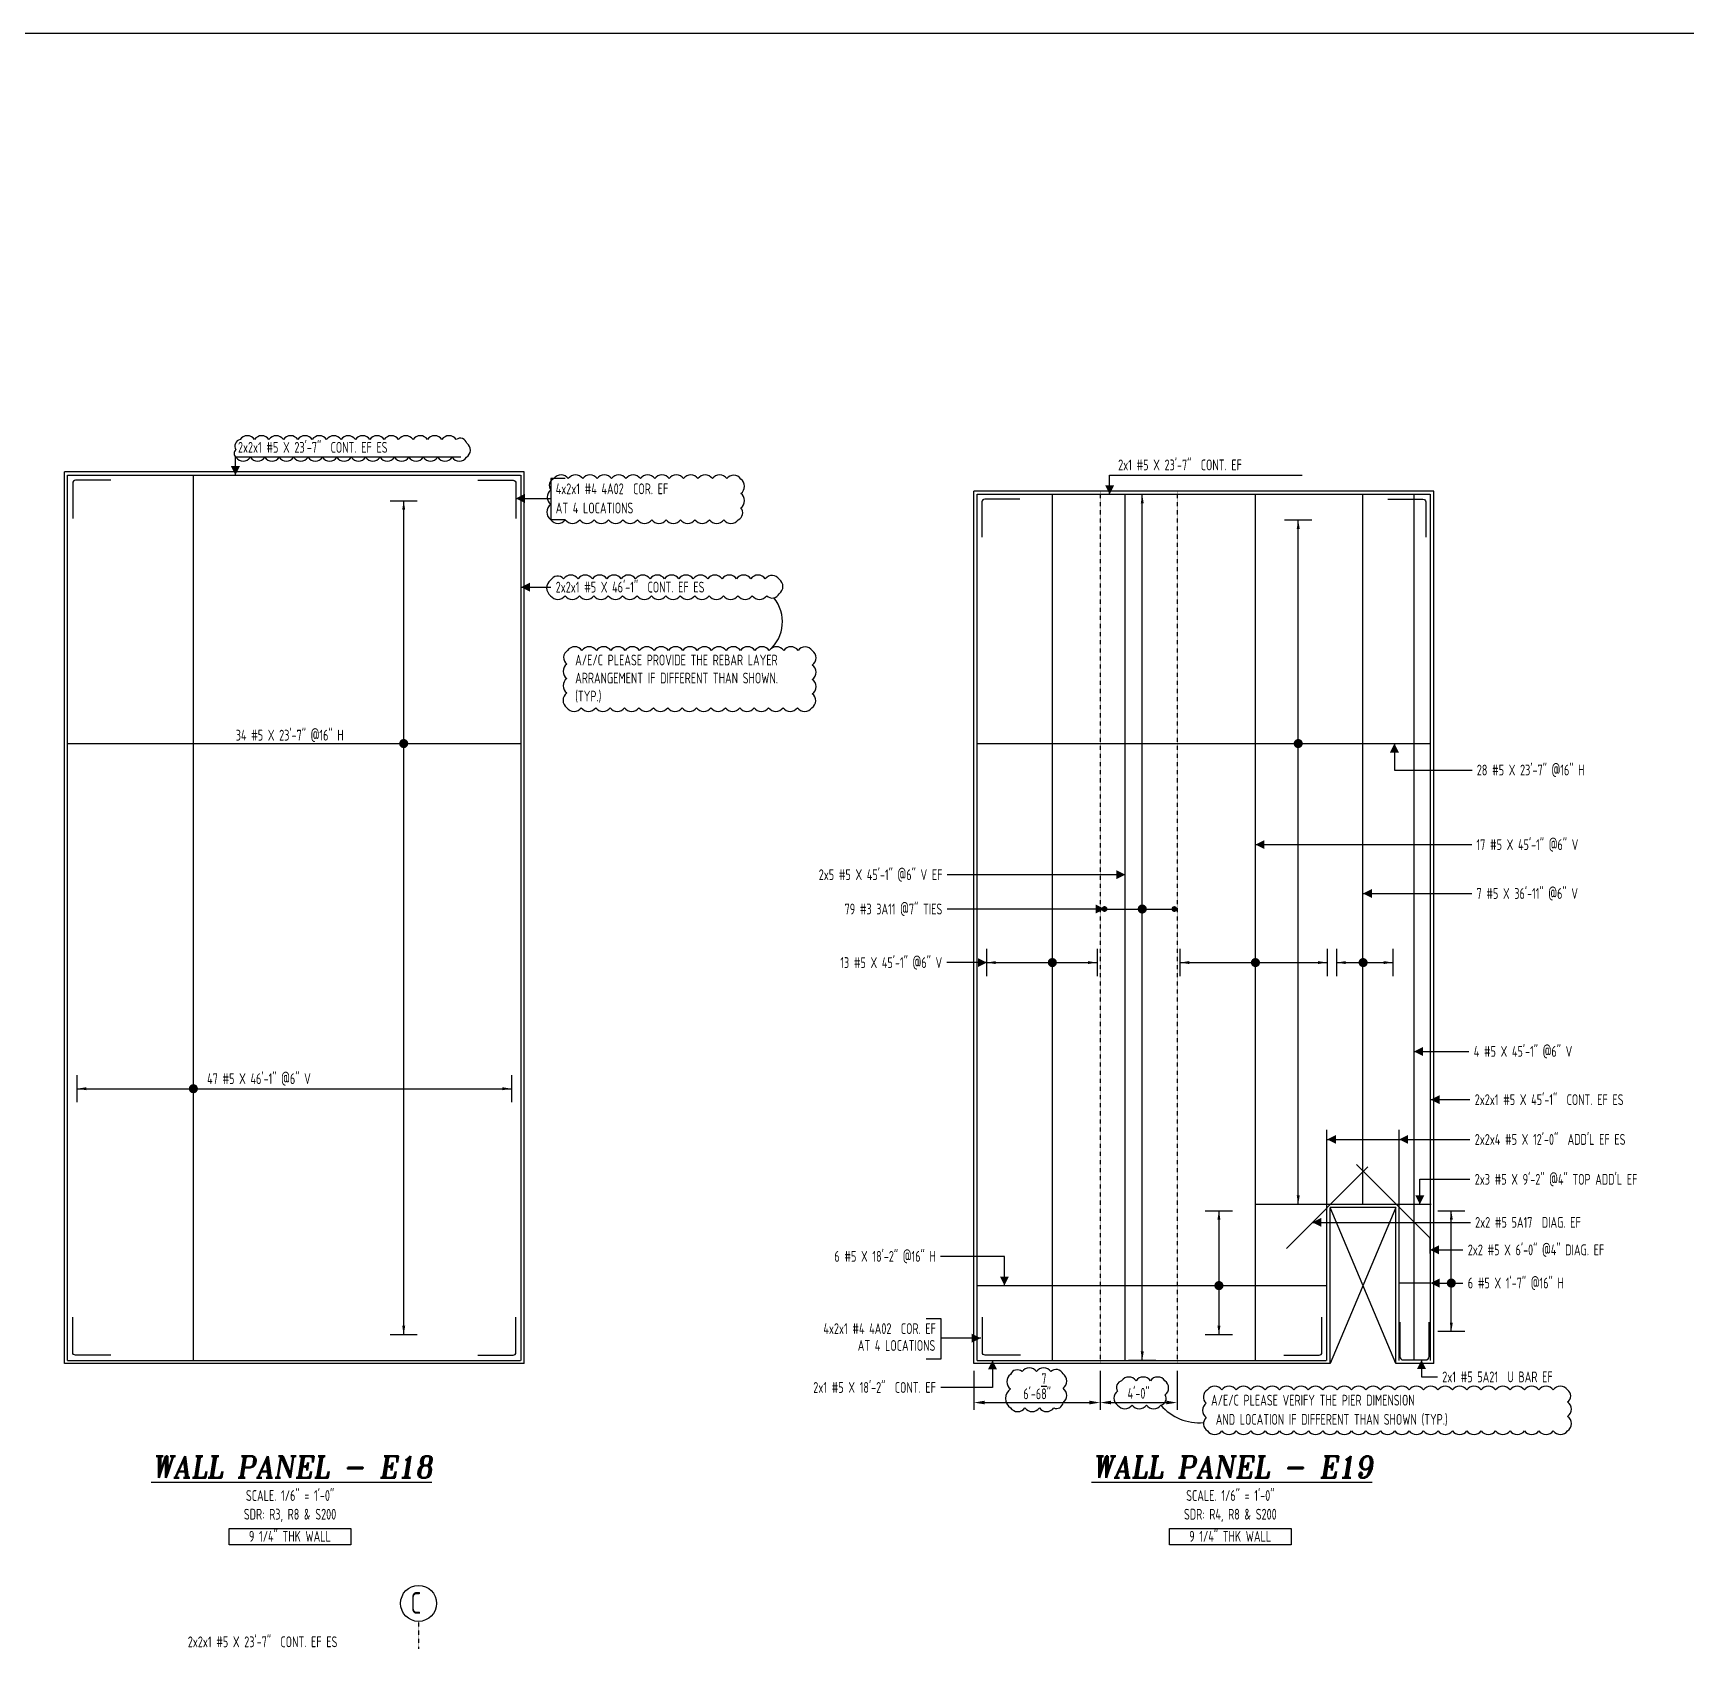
# Model space of a CAD drawing. Header units: inches. Extents: x -10781 to 50822, y -3854 to 38989.
# Drawn here: x -702 to 330, y -2378 to -1368 of the extents above; entities that cross this region are included whole.
import ezdxf
from ezdxf.enums import TextEntityAlignment as Align

# ---------------------------------------------------------------- set-up
doc = ezdxf.new("R2010")
doc.units = ezdxf.units.IN
doc.header["$LTSCALE"] = 0.025
doc.header["$MEASUREMENT"] = 0
doc.linetypes.add('HIDDEN', pattern=[6, 3, -3])
doc.linetypes.add('PHANTOM', pattern=[2.5, 1.25, -0.25, 0.25, -0.25, 0.25, -0.25])
doc.layers.get('0').update_dxf_attribs({"linetype": 'CONTINUOUS'})
doc.layers.get('Defpoints').update_dxf_attribs({"linetype": 'CONTINUOUS'})
for name, color, linetype in [('0-25TEXT', 7, 'CONTINUOUS'), ('0-35', 3, 'CONTINUOUS'), ('0-35TEXT', 3, 'CONTINUOUS'), ('0-50', 10, 'CONTINUOUS'), ('BAR-LBL', 2, 'CONTINUOUS'), ('DETAIL', 83, 'CONTINUOUS'), ('GRID', 8, 'PHANTOM'), ('hidden', 7, 'HIDDEN'), ('RANGELAY', 7, 'CONTINUOUS'), ('REBARS', 4, 'CONTINUOUS')]:
    doc.layers.add(name, color=color, linetype=linetype)
doc.styles.add('AR', font='ARCHQUIK.shx', dxfattribs={"width": 0.8})
doc.styles.add('ROMANT', font='romant')
doc.dimstyles.new('CADS_DIM_48', dxfattribs={"dimscale": 48, "dimtxt": 0.09375, "dimasz": 0.09375, "dimexe": 0.0625, "dimexo": 0.0625, "dimgap": 0.09375, "dimtad": 0, "dimtih": 1, "dimtoh": 1, "dimzin": 1, "dimdsep": 46, "dimlunit": 4, "dimtxsty": 'AR', "dimblk": 'CLOSED', "dimcen": 0.1875, "dimadec": 0, "dimazin": 0, "dimtfac": 1, "dimtofl": 0, "dimtmove": 0, "dimatfit": 1, "dimldrblk": 'DOTBLANK', "dimfxl": 1, "dimtzin": 0, "dimarcsym": 0})

# ---------------------------------------------------------------- blocks, each defined once
blk = doc.blocks.new('leadrblk')
blk.add_lwpolyline([(0, 0, 0, 1, 0), (1, 0, 1, 1, 0)], format="xyseb")
blk = doc.blocks.new('*U709', base_point=(-677.8, -2194.6))
at = {"layer": 'REBARS', "color": 0}
blk.add_lwpolyline([(-653.8, -2194.3), (-675.8, -2194.3, -0.414213), (-677.6, -2192.6), (-677.6, -2170.6)], format="xyb", dxfattribs=at)
blk = doc.blocks.new('*U710', base_point=(-400.6, -2194.6))
at = {"layer": 'REBARS', "color": 0}
blk.add_lwpolyline([(-424.6, -2194.3), (-402.6, -2194.3, 0.414213), (-400.8, -2192.6), (-400.8, -2170.6)], format="xyb", dxfattribs=at)
blk = doc.blocks.new('*U724', base_point=(-680.8, -1812.6))
at = {"layer": 'REBARS', "color": 0}
blk.add_lwpolyline([(-680.8, -1812.2), (-397.8, -1812.2)], dxfattribs=at)
blk = doc.blocks.new('rendmark')
at = {"color": 4}
blk.add_line((0, -3), (0, 3), dxfattribs=at)
blk = doc.blocks.new('rarrow')
at = {"color": 7}
blk.add_solid([(2, -0.33), (2, 0.33), (0, 0)], dxfattribs=at)
blk = doc.blocks.new('*U711', base_point=(-470.9, -2181.6))
at = {"layer": 'RANGELAY'}
blk.add_line((-470.9, -2181.6), (-470.9, -1660.6), dxfattribs=at)
at = {"layer": 'RANGELAY', "xscale": 2.834645669291339, "yscale": 2.834645669291339}
for name, p, rotation in [('rendmark', (-470.9, -1660.6), 269.9999969630881), ('rarrow', (-470.9, -1660.6), 269.9999969630881), ('rarrow', (-470.9, -2181.6), 90.00000003355706), ('rendmark', (-470.9, -2181.6), 90.00000003355706)]:
    blk.add_blockref(name, p, dxfattribs=dict(at, rotation=rotation))
blk = doc.blocks.new('VPM62B020')
at = {"const_width": 1}
blk.add_lwpolyline([(-0.5, 0, 1), (0.5, 0, 1)], format="xyb", close=True, dxfattribs=at)
blk = doc.blocks.new('*U712', base_point=(-602, -2197.6))
at = {"layer": 'REBARS', "color": 0}
blk.add_lwpolyline([(-602.3, -2197.6), (-602.3, -1644.6)], dxfattribs=at)
blk = doc.blocks.new('*U713', base_point=(-674.8, -2027.8))
at = {"layer": 'RANGELAY'}
blk.add_line((-674.8, -2027.8), (-403.6, -2027.8), dxfattribs=at)
at = {"layer": 'RANGELAY', "xscale": 2.834645669291339, "yscale": 2.834645669291339}
for name in ['rendmark', 'rarrow']:
    blk.add_blockref(name, (-674.8, -2027.8), dxfattribs=at)
at = {"layer": 'RANGELAY', "xscale": 2.834645669291339, "yscale": 2.834645669291339, "rotation": 179.999996929531}
for name in ['rendmark', 'rarrow']:
    blk.add_blockref(name, (-403.6, -2027.8), dxfattribs=at)
blk = doc.blocks.new('VPM62B050')
at = {"const_width": 1}
blk.add_lwpolyline([(-0.5, 0, 1), (0.5, 0, 1)], format="xyb", close=True, dxfattribs=at)
blk = doc.blocks.new('*U725', base_point=(-680.8, -1644.9))
at = {"layer": 'REBARS', "color": 0}
blk.add_lwpolyline([(-680.8, -1644.6), (-397.8, -1644.6)], dxfattribs=at)
blk = doc.blocks.new('*U726', base_point=(-680.8, -2197.3))
at = {"layer": 'REBARS', "color": 0}
blk.add_lwpolyline([(-680.8, -2197.6), (-397.8, -2197.6)], dxfattribs=at)
blk = doc.blocks.new('*U714', base_point=(-680.5, -2197.6))
at = {"layer": 'REBARS', "color": 0}
blk.add_lwpolyline([(-680.8, -2197.6), (-680.8, -1644.6)], dxfattribs=at)
blk = doc.blocks.new('*U715', base_point=(-397.9, -2197.6))
at = {"layer": 'REBARS', "color": 0}
blk.add_lwpolyline([(-397.6, -2197.6), (-397.6, -1644.6)], dxfattribs=at)
blk = doc.blocks.new('*U207', base_point=(-112.7, -2197.3))
at = {"layer": 'REBARS', "color": 0}
blk.add_lwpolyline([(-112.7, -2197.6), (105.3, -2197.6)], dxfattribs=at)
blk = doc.blocks.new('*U202', base_point=(-112.4, -2197.6))
at = {"layer": 'REBARS', "color": 0}
blk.add_lwpolyline([(-112.7, -2197.6), (-112.7, -1656.6)], dxfattribs=at)
blk = doc.blocks.new('*U203', base_point=(170.3, -2197.6))
at = {"layer": 'REBARS', "color": 0}
blk.add_lwpolyline([(170.6, -2197.6), (170.6, -1656.6)], dxfattribs=at)
blk = doc.blocks.new('*U759', base_point=(170.9, -2100.4))
at = {"layer": 'REBARS', "color": 0}
blk.add_lwpolyline([(170.9, -2100.1), (60.9, -2100.1)], dxfattribs=at)
blk = doc.blocks.new('*U760', base_point=(150.6, -2197.6))
at = {"layer": 'REBARS', "color": 0}
blk.add_lwpolyline([(150.9, -2197.6), (150.9, -2053.6)], dxfattribs=at)
blk = doc.blocks.new('*U761', base_point=(106.3, -2197.6))
at = {"layer": 'REBARS', "color": 0}
blk.add_lwpolyline([(105.9, -2197.6), (105.9, -2053.6)], dxfattribs=at)
blk = doc.blocks.new('*U168', base_point=(80.7, -2127.7))
at = {"layer": 'REBARS', "color": 0}
blk.add_lwpolyline([(80.5, -2127.5), (131.4, -2076.6)], dxfattribs=at)
blk = doc.blocks.new('*U729', base_point=(-112.7, -1656.3))
at = {"layer": 'REBARS', "color": 0}
blk.add_lwpolyline([(-112.7, -1656.6), (170.3, -1656.6)], dxfattribs=at)
blk = doc.blocks.new('*U755', base_point=(-33.3, -1915.6))
at = {"layer": 'REBARS', "color": 0, "const_width": 1.8}
for points in [[(-33.1, -1914.7, 1), (-33.1, -1916.5, 1), (-33.1, -1914.7)], [(10.5, -1916.5, 1), (10.5, -1914.7, 1), (10.5, -1916.5)]]:
    blk.add_lwpolyline(points, format="xyb", dxfattribs=at)
at = {"layer": 'REBARS', "color": 0}
blk.add_lwpolyline([(-33.1, -1915.6), (10.5, -1915.6)], dxfattribs=at)
blk = doc.blocks.new('*U754', base_point=(-9.5, -2197.6))
at = {"layer": 'RANGELAY'}
blk.add_line((-9.5, -2197.6), (-9.5, -1656.6), dxfattribs=at)
at = {"layer": 'RANGELAY', "xscale": 2.834645669291339, "yscale": 2.834645669291339}
for name, p, rotation in [('rendmark', (-9.5, -1656.6), 269.9999969411396), ('rarrow', (-9.5, -1656.6), 269.9999969411396), ('rendmark', (-9.5, -2197.6), 90.00000001160855), ('rarrow', (-9.5, -2197.6), 90.00000001160855)]:
    blk.add_blockref(name, p, dxfattribs=dict(at, rotation=rotation))
blk = doc.blocks.new('VPM642AA0')
at = {"const_width": 1}
blk.add_lwpolyline([(-0.5, 0, 1), (0.5, 0, 1)], format="xyb", close=True, dxfattribs=at)
blk = doc.blocks.new('*U756', base_point=(-19.8, -2197.6))
at = {"layer": 'REBARS', "color": 0}
blk.add_lwpolyline([(-20.1, -2197.6), (-20.1, -1656.6)], dxfattribs=at)
blk = doc.blocks.new('*U204', base_point=(-65.4, -2197.6))
at = {"layer": 'REBARS', "color": 0}
blk.add_lwpolyline([(-65.7, -2197.6), (-65.7, -1656.6)], dxfattribs=at)
blk = doc.blocks.new('*U201', base_point=(-106.7, -1949.1))
at = {"layer": 'RANGELAY'}
blk.add_line((-106.7, -1949.1), (-37.8, -1949.1), dxfattribs=at)
at = {"layer": 'RANGELAY', "xscale": 2.834645669291339, "yscale": 2.834645669291339}
for name in ['rendmark', 'rarrow']:
    blk.add_blockref(name, (-106.7, -1949.1), dxfattribs=at)
at = {"layer": 'RANGELAY', "xscale": 2.834645669291339, "yscale": 2.834645669291339, "rotation": 179.999996929531}
for name in ['rendmark', 'rarrow']:
    blk.add_blockref(name, (-37.8, -1949.1), dxfattribs=at)
blk = doc.blocks.new('VPM643CD0')
at = {"const_width": 1}
blk.add_lwpolyline([(-0.5, 0, 1), (0.5, 0, 1)], format="xyb", close=True, dxfattribs=at)
blk = doc.blocks.new('*U205', base_point=(61.5, -2197.6))
at = {"layer": 'REBARS', "color": 0}
blk.add_lwpolyline([(61.2, -2197.6), (61.2, -1656.6)], dxfattribs=at)
blk = doc.blocks.new('*U169', base_point=(14.2, -1949.1))
at = {"layer": 'RANGELAY'}
blk.add_line((14.2, -1949.1), (105.9, -1949.1), dxfattribs=at)
at = {"layer": 'RANGELAY', "xscale": 2.834645669291339, "yscale": 2.834645669291339}
for name in ['rendmark', 'rarrow']:
    blk.add_blockref(name, (14.2, -1949.1), dxfattribs=at)
at = {"layer": 'RANGELAY', "xscale": 2.834645669291339, "yscale": 2.834645669291339, "rotation": 179.999996929531}
for name in ['rendmark', 'rarrow']:
    blk.add_blockref(name, (105.9, -1949.1), dxfattribs=at)
blk = doc.blocks.new('VPM644920')
at = {"const_width": 1}
blk.add_lwpolyline([(-0.5, 0, 1), (0.5, 0, 1)], format="xyb", close=True, dxfattribs=at)
blk = doc.blocks.new('*U206', base_point=(160.5, -2197.6))
at = {"layer": 'REBARS', "color": 0}
blk.add_lwpolyline([(160.2, -2197.6), (160.2, -1656.6)], dxfattribs=at)
blk = doc.blocks.new('*U758', base_point=(128.8, -2100.1))
at = {"layer": 'REBARS', "color": 0}
blk.add_lwpolyline([(128.4, -2100.1), (128.4, -1657.1)], dxfattribs=at)
blk = doc.blocks.new('*U757', base_point=(111.9, -1949.1))
at = {"layer": 'RANGELAY'}
blk.add_line((111.9, -1949.1), (146.9, -1949.1), dxfattribs=at)
at = {"layer": 'RANGELAY', "xscale": 2.834645669291339, "yscale": 2.834645669291339}
for name in ['rendmark', 'rarrow']:
    blk.add_blockref(name, (111.9, -1949.1), dxfattribs=at)
at = {"layer": 'RANGELAY', "xscale": 2.834645669291339, "yscale": 2.834645669291339, "rotation": 179.999996929531}
for name in ['rendmark', 'rarrow']:
    blk.add_blockref(name, (146.9, -1949.1), dxfattribs=at)
blk = doc.blocks.new('VPM649A40')
at = {"const_width": 1}
blk.add_lwpolyline([(-0.5, 0, 1), (0.5, 0, 1)], format="xyb", close=True, dxfattribs=at)
blk = doc.blocks.new('*D34')
at = {"layer": 'Defpoints', "color": 0, "transparency": 16777216}
for p in [(-35.8, -2199.6), (12.2, -2199.6), (12.2, -2223.9)]:
    blk.add_point(p, dxfattribs=at)
at = {"layer": 'DETAIL', "color": 0, "lineweight": -2, "transparency": 16777216}
for p, q in [((-35.8, -2204.1), (-35.8, -2228.4)), ((12.2, -2204.1), (12.2, -2228.4)), ((-29, -2223.9), (5.5, -2223.9))]:
    blk.add_line(p, q, dxfattribs=at)
at = {"layer": 'DETAIL', "color": 0, "transparency": 16777216}
for points in [[(-29, -2222.7), (-29, -2225), (-35.8, -2223.9)], [(5.5, -2222.7), (5.5, -2225), (12.2, -2223.9)]]:
    blk.add_solid(points, dxfattribs=at)
at = {"layer": 'DETAIL', "color": 0, "transparency": 16777216, "insert": (-11.8, -2218.1), "char_height": 6.75, "attachment_point": 5, "style": 'AR'}
blk.add_mtext('4\'-0"', dxfattribs=at)
blk = doc.blocks.new('_DotBlank')
at = {"layer": '0-35', "color": 0, "lineweight": -2}
blk.add_line((-0.5, 0), (-1, 0), dxfattribs=at)
blk.add_circle((0, 0), 0.5, dxfattribs=at)
blk = doc.blocks.new('*U753', base_point=(-112.7, -1812.6))
at = {"layer": 'REBARS', "color": 0}
blk.add_lwpolyline([(-112.7, -1812.2), (170.3, -1812.2)], dxfattribs=at)
blk = doc.blocks.new('*U752', base_point=(87.9, -2100.1))
at = {"layer": 'RANGELAY'}
blk.add_line((87.9, -2100.1), (87.9, -1672.6), dxfattribs=at)
at = {"layer": 'RANGELAY', "xscale": 2.834645669291339, "yscale": 2.834645669291339}
for name, p, rotation in [('rendmark', (87.9, -1672.6), 269.9999969630881), ('rarrow', (87.9, -1672.6), 269.9999969630881), ('rarrow', (87.9, -2100.1), 90.00000003355706), ('rendmark', (87.9, -2100.1), 90.00000003355706)]:
    blk.add_blockref(name, p, dxfattribs=dict(at, rotation=rotation))
blk = doc.blocks.new('VPM64B220')
at = {"const_width": 1}
blk.add_lwpolyline([(-0.5, 0, 1), (0.5, 0, 1)], format="xyb", close=True, dxfattribs=at)
blk = doc.blocks.new('*U595', base_point=(-112.7, -2151.1))
at = {"layer": 'REBARS', "color": 0}
blk.add_lwpolyline([(-112.7, -2150.8), (105.3, -2150.8)], dxfattribs=at)
blk = doc.blocks.new('*U199', base_point=(38.4, -2104.1))
at = {"layer": 'RANGELAY'}
blk.add_line((38.4, -2104.1), (38.4, -2181.6), dxfattribs=at)
at = {"layer": 'RANGELAY', "xscale": 2.834645669291339, "yscale": 2.834645669291339}
for name, p, rotation in [('rendmark', (38.4, -2104.1), 270.0000000656784), ('rarrow', (38.4, -2104.1), 270.0000000656784), ('rarrow', (38.4, -2181.6), 89.99999699520941), ('rendmark', (38.4, -2181.6), 89.99999699520941)]:
    blk.add_blockref(name, p, dxfattribs=dict(at, rotation=rotation))
blk = doc.blocks.new('VPM64C760')
at = {"const_width": 1}
blk.add_lwpolyline([(-0.5, 0, 1), (0.5, 0, 1)], format="xyb", close=True, dxfattribs=at)
blk = doc.blocks.new('*U200', base_point=(170.6, -2148.9))
at = {"layer": 'REBARS', "color": 0}
blk.add_lwpolyline([(170.6, -2149.2), (150.9, -2149.2)], dxfattribs=at)
blk = doc.blocks.new('*U765', base_point=(183.5, -2179.6))
at = {"layer": 'RANGELAY'}
blk.add_line((183.5, -2179.6), (183.5, -2104.1), dxfattribs=at)
at = {"layer": 'RANGELAY', "xscale": 2.834645669291339, "yscale": 2.834645669291339}
for name, p, rotation in [('rendmark', (183.5, -2104.1), 269.9999969966451), ('rarrow', (183.5, -2104.1), 269.9999969966451), ('rarrow', (183.5, -2179.6), 90.00000006711407), ('rendmark', (183.5, -2179.6), 90.00000006711407)]:
    blk.add_blockref(name, p, dxfattribs=dict(at, rotation=rotation))
blk = doc.blocks.new('VPM64CDF2')
at = {"const_width": 1}
blk.add_lwpolyline([(-0.5, 0, 1), (0.5, 0, 1)], format="xyb", close=True, dxfattribs=at)
blk = doc.blocks.new('*U170', base_point=(170.6, -2120.8))
at = {"layer": 'REBARS', "color": 0}
blk.add_lwpolyline([(170.3, -2130.8), (170.3, -2121.8, 0.198912), (169.6, -2120.3), (124.4, -2075.1)], format="xyb", dxfattribs=at)
blk = doc.blocks.new('*U269', base_point=(102.9, -2194.6))
at = {"layer": 'REBARS', "color": 0}
blk.add_lwpolyline([(78.9, -2194.3), (100.9, -2194.3, 0.414213), (102.7, -2192.6), (102.7, -2170.6)], format="xyb", dxfattribs=at)
blk = doc.blocks.new('*U270', base_point=(-109.7, -2194.6))
at = {"layer": 'REBARS', "color": 0}
blk.add_lwpolyline([(-85.7, -2194.3), (-107.7, -2194.3, -0.414214), (-109.4, -2192.6), (-109.4, -2170.6)], format="xyb", dxfattribs=at)
blk = doc.blocks.new('*U271', base_point=(-109.9, -1659.3))
at = {"layer": 'REBARS', "color": 0}
blk.add_lwpolyline([(-85.9, -1659.6), (-107.9, -1659.6, 0.414214), (-109.7, -1661.3), (-109.7, -1683.3)], format="xyb", dxfattribs=at)
blk = doc.blocks.new('*U272', base_point=(167.8, -1659.3))
at = {"layer": 'REBARS', "color": 0}
blk.add_lwpolyline([(143.8, -1659.6), (165.8, -1659.6, -0.414214), (167.6, -1661.3), (167.6, -1683.3)], format="xyb", dxfattribs=at)
blk = doc.blocks.new('*U716', base_point=(-677.8, -1647.6))
at = {"layer": 'REBARS', "color": 0}
blk.add_lwpolyline([(-653.8, -1647.8), (-675.8, -1647.8, 0.414214), (-677.6, -1649.6), (-677.6, -1671.6)], format="xyb", dxfattribs=at)
blk = doc.blocks.new('*U717', base_point=(-400.6, -1647.6))
at = {"layer": 'REBARS', "color": 0}
blk.add_lwpolyline([(-424.6, -1647.8), (-402.6, -1647.8, -0.414214), (-400.8, -1649.6), (-400.8, -1671.6)], format="xyb", dxfattribs=at)
blk = doc.blocks.new('*U768', base_point=(150.9, -2197.6))
at = {"layer": 'REBARS', "color": 0}
blk.add_lwpolyline([(151.3, -2173.6), (151.3, -2195.1, 0.414214), (153.4, -2197.3), (167.4, -2197.3, 0.414213), (169.6, -2195.1), (169.6, -2173.6)], format="xyb", dxfattribs=at)
blk = doc.blocks.new('*D1304')
at = {"layer": 'Defpoints', "color": 0, "transparency": 16777216}
for p in [(-114.7, -2199.6), (-35.8, -2199.6), (-35.8, -2223.9)]:
    blk.add_point(p, dxfattribs=at)
at = {"layer": 'DETAIL', "color": 0, "lineweight": -2, "transparency": 16777216}
for p, q in [((-114.7, -2204.1), (-114.7, -2228.4)), ((-35.8, -2204.1), (-35.8, -2228.4)), ((-107.9, -2223.9), (-42.5, -2223.9))]:
    blk.add_line(p, q, dxfattribs=at)
at = {"layer": 'DETAIL', "color": 0, "transparency": 16777216}
for points in [[(-107.9, -2222.7), (-107.9, -2225), (-114.7, -2223.9)], [(-42.5, -2222.7), (-42.5, -2225), (-35.8, -2223.9)]]:
    blk.add_solid(points, dxfattribs=at)
at = {"layer": 'DETAIL', "color": 0, "transparency": 16777216, "insert": (-75.2, -2213.7), "char_height": 6.75, "attachment_point": 5, "style": 'AR'}
blk.add_mtext('6\'-6{\\H1.000000x;\\S7/8;}"', dxfattribs=at)

msp = doc.modelspace()

# ---------------------------------------------------------------- linework, layer by layer
at = {"layer": '0-25TEXT'}
for points in [[(-576.00986, -1644.56923), (-576.00986, -1633.23768), (-435.1127, -1633.23768)], [(-369.92732, -1646.75179), (-378.92637, -1646.75179), (-378.92637, -1672.24911), (-369.92732, -1672.24911)], [(-29.92521, -1656.56926), (-29.92521, -1644.56481), (90.45787, -1644.56481)], [(-400.82302, -1659.12549), (-378.92637, -1659.12549)], [(-397.57305, -1714.53782), (-378.92637, -1714.53782)], [(147.97877, -1812.24066), (147.97877, -1828.78049), (196.47457, -1828.78049)], [(61.20202, -1875.3809), (196.27379, -1875.3809)], [(-20.10585, -1894.17641), (-131.36793, -1894.17641)], [(128.44584, -1905.91239), (196.27379, -1905.91239)], [(-33.02332, -1915.59793), (-131.44971, -1915.59793)], [(-106.58785, -1949.0559), (-131.50069, -1949.0559)], [(160.22109, -2004.55225), (194.55501, -2004.55225)], [(170.57072, -2034.6705), (195.18367, -2034.6705)], [(105.9458, -2059.52821), (195.18367, -2059.52821)], [(163.84035, -2100.06925), (163.84035, -2084.4425), (195.18367, -2084.4425)], [(96.68903, -2111.32597), (195.4293, -2111.32597)], [(-95.62348, -2150.82656), (-95.62348, -2132.55303), (-135.48054, -2132.55303)], [(170.25827, -2128.51243), (190.83288, -2128.51243)], [(174.08311, -2149.24323), (190.83288, -2149.24323)], [(-144.40361, -2171.31216), (-135.40455, -2171.31216), (-135.40455, -2196.80949), (-144.40361, -2196.80949)], [(-110.42923, -2183.68587), (-135.40455, -2183.68587)], [(-103.0618, -2197.56924), (-103.0618, -2214.45117), (-135.40455, -2214.45117)], [(164.93971, -2197.25673), (164.93971, -2207.84675), (174.88098, -2207.84675)]]:
    msp.add_lwpolyline(points, dxfattribs=at)
at = {"layer": '0-35'}
for p, q in [((-682.82302, -2199.56923), (-682.82302, -1642.56923)), ((-395.57302, -1642.56923), (-682.82302, -1642.56923)), ((-395.57302, -2199.56923), (-395.57302, -1642.56923)), ((-114.67923, -2199.56923), (-114.67923, -1654.56923)), ((172.57077, -1654.56923), (-114.67923, -1654.56923)), ((172.57077, -2199.56923), (172.57077, -1654.56923)), ((107.94577, -2199.56923), (107.94577, -2102.06923)), ((148.94577, -2102.06923), (107.94577, -2102.06923)), ((148.94577, -2199.56923), (148.94577, -2102.06923)), ((-395.57302, -2199.56923), (-682.82302, -2199.56923)), ((107.94577, -2199.56923), (-114.67923, -2199.56923)), ((172.57077, -2199.56923), (148.94577, -2199.56923))]:
    msp.add_line(p, q, dxfattribs=at)
at = {"layer": '0-50'}
for points in [[(148.94577, -2102.06923), (107.94577, -2199.56923)], [(148.94577, -2199.56923), (107.94577, -2102.06923)]]:
    msp.add_lwpolyline(points, dxfattribs=at)
for points in [[(-579.82202, -2302.44582), (-503.93518, -2302.44582), (-503.93518, -2312.80218), (-579.82202, -2312.80218)], [(7.54994, -2302.44582), (83.43678, -2302.44582), (83.43678, -2312.80218), (7.54994, -2312.80218)]]:
    msp.add_lwpolyline(points, close=True, dxfattribs=at)
msp.add_circle((-461.57302, -2349.30761), 11.25, dxfattribs=at)
at = {"layer": 'BAR-LBL'}
msp.add_lwpolyline([(-1628.72708, -1368.45376), (2723.83097, -1368.45376), (2723.83097, -3853.87628), (-1628.72708, -3853.87628)], close=True, dxfattribs=at)
at = {"layer": 'DETAIL'}
for points in [[(-575.64234, -1633.42621, 0.52056705), (-566.64234, -1633.42621, 0.52056705), (-557.64234, -1633.42621, 0.52056705), (-548.64234, -1633.42621, 0.52056705), (-539.64234, -1633.42621, 0.52056705), (-530.64234, -1633.42621, 0.52056705), (-521.64234, -1633.42621, 0.52056705), (-512.64234, -1633.42621, 0.52056705), (-503.64234, -1633.42621, 0.52056705), (-494.64234, -1633.42621, 0.52056705), (-485.64234, -1633.42621, 0.52056705), (-476.64234, -1633.42621, 0.52056705), (-467.64234, -1633.42621, 0.52056705), (-458.64234, -1633.42621, 0.52056705), (-449.64234, -1633.42621, 0.52056705), (-440.64234, -1633.42621, 0.52056705), (-431.64234, -1633.42621, 0.52056705), (-431.39723, -1624.67131, 0.52056705), (-438.04121, -1622.31529, 0.52056705), (-447.04121, -1622.31529, 0.52056705), (-456.04121, -1622.31529, 0.52056705), (-465.04121, -1622.31529, 0.52056705), (-474.04121, -1622.31529, 0.52056705), (-483.04121, -1622.31529, 0.52056705), (-492.04121, -1622.31529, 0.52056705), (-501.04121, -1622.31529, 0.52056705), (-510.04121, -1622.31529, 0.52056705), (-519.04121, -1622.31529, 0.52056705), (-528.04121, -1622.31529, 0.52056705), (-537.04121, -1622.31529, 0.52056705), (-546.04121, -1622.31529, 0.52056705), (-555.04121, -1622.31529, 0.52056705), (-564.04121, -1622.31529, 0.52056705), (-573.04121, -1622.31529, 0.52056705), (-575.64234, -1628.71416, 0.52056705)], [(-378.92637, -1672.42453, 0.52056705), (-369.92637, -1672.42453, 0.52056705), (-360.92637, -1672.42453, 0.52056705), (-351.92637, -1672.42453, 0.52056705), (-342.92637, -1672.42453, 0.52056705), (-333.92637, -1672.42453, 0.52056705), (-324.92637, -1672.42453, 0.52056705), (-315.92637, -1672.42453, 0.52056705), (-306.92637, -1672.42453, 0.52056705), (-297.92637, -1672.42453, 0.52056705), (-288.92637, -1672.42453, 0.52056705), (-279.92637, -1672.42453, 0.52056705), (-270.92637, -1672.42453, 0.52056705), (-261.92637, -1672.42453, 0.52056705), (-260.32091, -1665.02999, 0.52056705), (-260.32091, -1656.02999, 0.52056705), (-260.32091, -1647.02999, 0.52056705), (-269.04272, -1646.75179, 0.52056705), (-278.04272, -1646.75179, 0.52056705), (-287.04272, -1646.75179, 0.52056705), (-296.04272, -1646.75179, 0.52056705), (-305.04272, -1646.75179, 0.52056705), (-314.04272, -1646.75179, 0.52056705), (-323.04272, -1646.75179, 0.52056705), (-332.04272, -1646.75179, 0.52056705), (-341.04272, -1646.75179, 0.52056705), (-350.04272, -1646.75179, 0.52056705), (-359.04272, -1646.75179, 0.52056705), (-368.04272, -1646.75179, 0.52056705), (-377.04272, -1646.75179, 0.52056705), (-378.92637, -1653.86813, 0.52056705), (-378.92637, -1662.86813, 0.52056705)], [(-379.0963, -1719.88885, 0.52056705), (-370.0963, -1719.88885, 0.52056705), (-361.0963, -1719.88885, 0.52056705), (-352.0963, -1719.88885, 0.52056705), (-343.0963, -1719.88885, 0.52056705), (-334.0963, -1719.88885, 0.52056705), (-325.0963, -1719.88885, 0.52056705), (-316.0963, -1719.88885, 0.52056705), (-307.0963, -1719.88885, 0.52056705), (-298.0963, -1719.88885, 0.52056705), (-289.0963, -1719.88885, 0.52056705), (-280.0963, -1719.88885, 0.52056705), (-271.0963, -1719.88885, 0.52056705), (-262.0963, -1719.88885, 0.52056705), (-253.0963, -1719.88885, 0.52056705), (-244.0963, -1719.88885, 0.52056705), (-236.31636, -1718.66879, 0.52056705), (-236.31636, -1709.66879, 0.52056705), (-244.99593, -1709.34837, 0.52056705), (-253.99593, -1709.34837, 0.52056705), (-262.99593, -1709.34837, 0.52056705), (-271.99593, -1709.34837, 0.52056705), (-280.99593, -1709.34837, 0.52056705), (-289.99593, -1709.34837, 0.52056705), (-298.99593, -1709.34837, 0.52056705), (-307.99593, -1709.34837, 0.52056705), (-316.99593, -1709.34837, 0.52056705), (-325.99593, -1709.34837, 0.52056705), (-334.99593, -1709.34837, 0.52056705), (-343.99593, -1709.34837, 0.52056705), (-352.99593, -1709.34837, 0.52056705), (-361.99593, -1709.34837, 0.52056705), (-370.99593, -1709.34837, 0.52056705), (-379.0963, -1710.248, 0.52056705)], [(-368.93862, -1789.87999, 0.52056705), (-359.93862, -1789.87999, 0.52056705), (-350.93862, -1789.87999, 0.52056705), (-341.93862, -1789.87999, 0.52056705), (-332.93862, -1789.87999, 0.52056705), (-323.93862, -1789.87999, 0.52056705), (-314.93862, -1789.87999, 0.52056705), (-305.93862, -1789.87999, 0.52056705), (-296.93862, -1789.87999, 0.52056705), (-287.93862, -1789.87999, 0.52056705), (-278.93862, -1789.87999, 0.52056705), (-269.93862, -1789.87999, 0.52056705), (-260.93862, -1789.87999, 0.52056705), (-251.93862, -1789.87999, 0.52056705), (-242.93862, -1789.87999, 0.52056705), (-233.93862, -1789.87999, 0.52056705), (-224.93862, -1789.87999, 0.52056705), (-215.93862, -1789.87999, 0.52056705), (-215.62688, -1781.19172, 0.52056705), (-215.62688, -1772.19172, 0.52056705), (-215.62688, -1763.19172, 0.52056705), (-215.62688, -1754.19172, 0.52056705), (-224.51315, -1754.07798, 0.52056705), (-233.51315, -1754.07798, 0.52056705), (-242.51315, -1754.07798, 0.52056705), (-251.51315, -1754.07798, 0.52056705), (-260.51315, -1754.07798, 0.52056705), (-269.51315, -1754.07798, 0.52056705), (-278.51315, -1754.07798, 0.52056705), (-287.51315, -1754.07798, 0.52056705), (-296.51315, -1754.07798, 0.52056705), (-305.51315, -1754.07798, 0.52056705), (-314.51315, -1754.07798, 0.52056705), (-323.51315, -1754.07798, 0.52056705), (-332.51315, -1754.07798, 0.52056705), (-341.51315, -1754.07798, 0.52056705), (-350.51315, -1754.07798, 0.52056705), (-359.51315, -1754.07798, 0.52056705), (-368.51315, -1754.07798, 0.52056705), (-368.93862, -1762.65252, 0.52056705), (-368.93862, -1771.65252, 0.52056705), (-368.93862, -1780.65252, 0.52056705)], [(-91.79961, -2227.19255, 0.52056705), (-82.79961, -2227.19255, 0.52056705), (-73.79961, -2227.19255, 0.52056705), (-64.79961, -2227.19255, 0.52056705), (-59.02057, -2223.97158, 0.52056705), (-59.02057, -2214.97158, 0.52056705), (-59.02057, -2205.97158, 0.52056705), (-66.59053, -2204.54154, 0.52056705), (-75.59053, -2204.54154, 0.52056705), (-84.59053, -2204.54154, 0.52056705), (-91.79961, -2206.33247, 0.52056705), (-91.79961, -2215.33247, 0.52056705)], [(-24.91265, -2225.45648, 0.52056705), (-15.91265, -2225.45648, 0.52056705), (-6.91265, -2225.45648, 0.52056705), (2.08735, -2225.45648, 0.52056705), (4.74196, -2219.11109, 0.52056705), (4.5949, -2210.25816, 0.52056705), (-4.4051, -2210.25816, 0.52056705), (-13.4051, -2210.25816, 0.52056705), (-22.4051, -2210.25816, 0.52056705), (-24.91265, -2216.75061, 0.52056705)], [(256.20553, -2216.02104, 0.52056705), (247.20553, -2216.02104, 0.52056705), (238.20553, -2216.02104, 0.52056705), (229.20553, -2216.02104, 0.52056705), (220.20553, -2216.02104, 0.52056705), (211.20553, -2216.02104, 0.52056705), (202.20553, -2216.02104, 0.52056705), (193.20553, -2216.02104, 0.52056705), (184.20553, -2216.02104, 0.52056705), (175.20553, -2216.02104, 0.52056705), (166.20553, -2216.02104, 0.52056705), (157.20553, -2216.02104, 0.52056705), (148.20553, -2216.02104, 0.52056705), (139.20553, -2216.02104, 0.52056705), (130.20553, -2216.02104, 0.52056705), (121.20553, -2216.02104, 0.52056705), (112.20553, -2216.02104, 0.52056705), (103.20553, -2216.02104, 0.52056705), (94.20553, -2216.02104, 0.52056705), (85.20553, -2216.02104, 0.52056705), (76.20553, -2216.02104, 0.52056705), (67.20553, -2216.02104, 0.52056705), (58.20553, -2216.02104, 0.52056705), (49.20553, -2216.02104, 0.52056705), (40.20553, -2216.02104, 0.52056705), (31.20553, -2216.02104, 0.52056705), (30.46709, -2224.2826, 0.52056705), (30.46709, -2233.2826, 0.52056705), (31.22929, -2241.5204, 0.52056705), (40.22929, -2241.5204, 0.52056705), (49.22929, -2241.5204, 0.52056705), (58.22929, -2241.5204, 0.52056705), (67.22929, -2241.5204, 0.52056705), (76.22929, -2241.5204, 0.52056705), (85.22929, -2241.5204, 0.52056705), (94.22929, -2241.5204, 0.52056705), (103.22929, -2241.5204, 0.52056705), (112.22929, -2241.5204, 0.52056705), (121.22929, -2241.5204, 0.52056705), (130.22929, -2241.5204, 0.52056705), (139.22929, -2241.5204, 0.52056705), (148.22929, -2241.5204, 0.52056705), (157.22929, -2241.5204, 0.52056705), (166.22929, -2241.5204, 0.52056705), (175.22929, -2241.5204, 0.52056705), (184.22929, -2241.5204, 0.52056705), (193.22929, -2241.5204, 0.52056705), (202.22929, -2241.5204, 0.52056705), (211.22929, -2241.5204, 0.52056705), (220.22929, -2241.5204, 0.52056705), (229.22929, -2241.5204, 0.52056705), (238.22929, -2241.5204, 0.52056705), (247.22929, -2241.5204, 0.52056705), (256.20553, -2241.49663, 0.52056705), (256.20553, -2232.49663, 0.52056705), (256.20553, -2223.49663, 0.52056705)]]:
    msp.add_lwpolyline(points, format="xyb", close=True, dxfattribs=at)
for centre, radius, start, end in [((-257.91846, -1736.13104), 23.62291, 310.93419577, 39.06384042), ((25.8417, -2205.29907), 31.1543, 220.31718986, 275.35481745)]:
    msp.add_arc(centre, radius, start, end, dxfattribs=at)
at = {"layer": 'GRID', "lineweight": -3}
msp.add_lwpolyline([(-461.57302, -2360.55761), (-461.57302, -2377.79855)], dxfattribs=at)
at = {"layer": 'hidden'}
for p, q in [((-35.7683, -1654.56923), (-35.7683, -2199.56923)), ((12.21679, -1654.56923), (12.21679, -2199.56923))]:
    msp.add_line(p, q, dxfattribs=at)

# ---------------------------------------------------------------- block references
at = {"layer": '0-25TEXT'}
for name, p, xscale, yscale, rotation in [('leadrblk', (-576.00986, -1644.56923), 5.623937007874017, 2.250708661417324, 90.00000153523449), ('leadrblk', (-29.92521, -1656.56926), 5.623937007874017, 2.250708661417324, 90.00000153523449), ('VPM62B020', (-470.87249, -1812.24066), 2.834645669291339, 2.834645669291339, 90.00000003355706), ('VPM64B220', (87.91106, -1812.24066), 2.834645669291339, 2.834645669291339, 90.00000003355706), ('leadrblk', (147.97877, -1812.24066), 5.623937007874017, 2.250708661417324, 270.0000046057035), ('leadrblk', (-20.10585, -1894.17641), 5.623937007874017, 2.250708661417324, 180.000003070469), ('leadrblk', (-33.02332, -1915.59793), 5.623937007874017, 2.250708661417324, 180.000003070469), ('VPM642AA0', (-9.52241, -1915.59793), 2.834645669291339, 2.834645669291339, 90.00000001160855), ('leadrblk', (-106.58785, -1949.0559), 5.623937007874017, 2.250708661417324, 180.000003070469), ('leadrblk', (163.84035, -2100.06925), 5.623937007874017, 2.250708661417324, 90.00000153523449), ('leadrblk', (-95.62348, -2150.82656), 5.623937007874017, 2.250708661417324, 90.00000153523449), ('VPM64CDF2', (183.53801, -2149.24324), 2.834645669291339, 2.834645669291339, 90.00000006711412), ('VPM64C760', (38.38352, -2150.82656), 2.834645669291339, 2.834645669291339, 270.0000000656784), ('leadrblk', (-110.42923, -2183.68587), 5.623937007874017, 2.250708661417324, 180.000003070469), ('leadrblk', (-103.0618, -2197.56924), 5.623937007874017, 2.250708661417324, 270.0000046057035), ('leadrblk', (164.93971, -2197.25673), 5.623937007874017, 2.250708661417324, 270.0000046057035)]:
    msp.add_blockref(name, p, dxfattribs=dict(at, xscale=xscale, yscale=yscale, rotation=rotation))
for name, p, xscale, yscale in [('leadrblk', (-400.82302, -1659.12549), 5.623937007874017, 2.250708661417324), ('leadrblk', (-397.57305, -1714.53782), 5.623937007874017, 2.250708661417324), ('leadrblk', (61.20202, -1875.3809), 5.623937007874017, 2.250708661417324), ('leadrblk', (128.44584, -1905.91239), 5.623937007874017, 2.250708661417324), ('VPM643CD0', (-65.69405, -1949.0559), 2.834645669291339, 2.834645669291339), ('VPM644920', (61.20197, -1949.0559), 2.834645669291339, 2.834645669291339), ('VPM649A40', (128.44581, -1949.0559), 2.834645669291339, 2.834645669291339), ('leadrblk', (160.22109, -2004.55225), 5.623937007874017, 2.250708661417324), ('VPM62B050', (-602.27888, -2027.83657), 2.834645669291339, 2.834645669291339), ('leadrblk', (170.57072, -2034.6705), 5.623937007874017, 2.250708661417324), ('leadrblk', (105.9458, -2059.52821), 5.623937007874017, 2.250708661417324), ('leadrblk', (150.94576, -2059.52819), 5.623937007874017, 2.250708661417324), ('leadrblk', (96.68903, -2111.32597), 5.623937007874017, 2.250708661417324), ('leadrblk', (170.25827, -2128.51243), 5.623937007874017, 2.250708661417324), ('leadrblk', (170.57077, -2149.24323), 5.623937007874017, 2.250708661417324)]:
    msp.add_blockref(name, p, dxfattribs=dict(at, xscale=xscale, yscale=yscale))
at = {"layer": 'RANGELAY'}
for name, p in [('*U711', (-470.87249, -2181.56923)), ('*U754', (-9.52242, -2197.56926)), ('*U752', (87.91106, -2100.06923)), ('*U201', (-106.67923, -1949.0559)), ('*U169', (14.21679, -1949.0559)), ('*U757', (111.94577, -1949.0559)), ('*U713', (-674.82302, -2027.83657)), ('*U199', (38.38352, -2104.06923)), ('*U765', (183.53801, -2179.56923))]:
    msp.add_blockref(name, p, dxfattribs=at)
at = {"layer": 'REBARS', "color": 4}
for name, p in [('*U725', (-680.82302, -1644.88173)), ('*U714', (-680.51052, -2197.56923)), ('*U716', (-677.82302, -1647.56923)), ('*U712', (-601.96641, -2197.56923)), ('*U717', (-400.57302, -1647.56923)), ('*U715', (-397.88552, -2197.56923)), ('*U202', (-112.36673, -2197.56923)), ('*U729', (-112.67923, -1656.25673)), ('*U271', (-109.92922, -1659.31921)), ('*U204', (-65.38158, -2197.56923)), ('*U756', (-19.79344, -2197.56926)), ('*U205', (61.51443, -2197.56923)), ('*U758', (128.75827, -2100.06923)), ('*U272', (167.82077, -1659.31921)), ('*U206', (160.53351, -2197.56923)), ('*U203', (170.25827, -2197.56923)), ('*U724', (-680.82302, -1812.55316)), ('*U753', (-112.6791, -1812.55316)), ('*U755', (-33.2683, -1915.59793)), ('*U761', (106.25825, -2197.56923)), ('*U760', (150.6333, -2197.56923)), ('*U170', (170.57077, -2120.81035)), ('*U168', (80.7109, -2127.74604)), ('*U759', (170.88327, -2100.38174)), ('*U595', (-112.67923, -2151.13906)), ('*U200', (170.57077, -2148.93073)), ('*U709', (-677.82302, -2194.56923)), ('*U710', (-400.57302, -2194.56923)), ('*U270', (-109.67922, -2194.56925)), ('*U269', (102.94577, -2194.56932)), ('*U768', (150.94577, -2197.56923)), ('*U726', (-680.82302, -2197.25673)), ('*U207', (-112.67922, -2197.25673))]:
    msp.add_blockref(name, p, dxfattribs=at)

# ---------------------------------------------------------------- texts
at = {"color": 7, "linetype": 'Continuous', "style": 'ROMANT', "oblique": 9, "width": 0.95}
for s, p in [('%%UWALL PANEL - E18', (-540.50672, -2270.87391)), ('%%UWALL PANEL - E19', (46.86523, -2270.87391))]:
    msp.add_text(s, height=13.5, dxfattribs=at).set_placement(p, align=Align.CENTER)
at = {"layer": '0-35TEXT', "style": 'AR', "width": 0.8}
msp.add_text('AT 4 LOCATIONS', height=6.7498312, dxfattribs=at).set_placement((-375.92669, -1668.49951))
msp.add_text('AT 4 LOCATIONS', height=6.7498312, dxfattribs=at).set_placement((-138.80236, -2191.59703), align=Align.RIGHT)
for s, p in [('SCALE. 1/6" = 1\'-0"', (-541.8786, -2285.32081)), ('SCALE. 1/6" = 1\'-0"', (45.49336, -2285.32081)), ('SDR: R3, R8 & S200', (-541.8786, -2296.989)), ('SDR: R4, R8 & S200', (45.49336, -2296.989)), ('9 1/4" THK WALL', (-541.95552, -2310.77702)), ('9 1/4" THK WALL', (45.41644, -2310.77702))]:
    msp.add_text(s, height=6.7498312, dxfattribs=at).set_placement(p, align=Align.CENTER)
at = {"layer": '0-50', "style": 'AR', "width": 0.8}
msp.add_text('C', height=13.5, dxfattribs=at).set_placement((-466.55956, -2355.79407))
at = {"layer": 'BAR-LBL', "style": 'AR', "width": 0.8}
for s, p in [('2x2x1 #5 X 23\'-7"  CONT. EF ES', (-574.40654, -1630.61296)), ('2x1 #5 X 23\'-7"  CONT. EF', (-24.56887, -1641.56801)), ('4x2x1 #4 4A02  COR. EF', (-375.92669, -1656.50077)), ('2x2x1 #5 X 46\'-1"  CONT. EF ES', (-375.92669, -1717.91247)), ('34 #5 X 23\'-7" @16" H', (-575.77611, -1810.39591)), ('28 #5 X 23\'-7" @16" H', (199.47426, -1832.15514)), ('17 #5 X 45\'-1" @6" V', (199.27348, -1878.75555)), ('7 #5 X 36\'-11" @6" V', (199.27348, -1909.28704)), ('4 #5 X 45\'-1" @6" V', (197.5547, -2007.9269)), ('47 #5 X 46\'-1" @6" V', (-593.66334, -2024.95136)), ('2x2x1 #5 X 45\'-1"  CONT. EF ES', (198.18336, -2038.04515)), ('2x2x4 #5 X 12\'-0"  ADD\'L EF ES', (198.18336, -2062.90285)), ('2x3 #5 X 9\'-2" @4" TOP ADD\'L EF', (198.18336, -2087.81715)), ('2x2 #5 5A17  DIAG. EF', (198.42898, -2114.70062)), ('2x2 #5 X 6\'-0" @4" DIAG. EF', (193.83256, -2131.88708)), ('6 #5 X 1\'-7" @16" H', (193.83256, -2152.61788)), ('2x1 #5 5A21  U BAR EF', (177.88066, -2211.2214)), ('2x2x1 #5 X 23\'-7"  CONT. EF ES', (-605.7362, -2376.70067))]:
    msp.add_text(s, height=6.7492913, dxfattribs=at).set_placement(p)
for s, p in [('2x5 #5 X 45\'-1" @6" V EF', (-134.36762, -1897.55105)), ('79 #3 3A11 @7" TIES', (-134.4494, -1918.97257)), ('13 #5 X 45\'-1" @6" V', (-134.50038, -1952.43055)), ('6 #5 X 18\'-2" @16" H', (-138.48023, -2135.92767)), ('4x2x1 #4 4A02  COR. EF', (-138.40424, -2181.06114)), ('2x1 #5 X 18\'-2"  CONT. EF', (-138.40424, -2217.82582))]:
    msp.add_text(s, height=6.7492913, dxfattribs=at).set_placement(p, align=Align.RIGHT)
at = {"layer": 'DETAIL', "style": 'AR', "width": 0.8}
for s, p in [('A/E/C PLEASE VERIFY THE PIER DIMENSION', (33.46702, -2225.77079)), (' AND LOCATION IF DIFFERENT THAN SHOWN (TYP.)', (33.46702, -2237.77049))]:
    msp.add_text(s, height=6.7498312, dxfattribs=at).set_placement(p)
at = {"layer": 'DETAIL', "insert": (-363.74484, -1756.72196), "char_height": 6.75, "width": 145.4099867, "attachment_point": 1, "style": 'AR'}
msp.add_mtext('A/E/C PLEASE PROVIDE THE REBAR LAYER ARRANGEMENT IF DIFFERENT THAN SHOWN. (TYP.)', dxfattribs=at)

# ---------------------------------------------------------------- dimensions: what is measured, and where the dimension line sits
at = {"layer": 'DETAIL'}
for base, p1, p2, override, picture, middle in [((-35.7683, -2223.87112), (-114.67923, -2199.56923), (-35.7683, -2199.56923), {"dimscale": 72, "dimgap": 0.03125, "dimtad": 1, "dimtih": 0, "dimtoh": 0, "dimdec": 3, "dimtdec": 4}, '*D1304', (-75.22376, -2213.74612)), ((12.21679, -2223.87112), (-35.7683, -2199.56923), (12.21679, -2199.56923), {"dimscale": 72, "dimgap": 0.03125, "dimtad": 1, "dimtih": 0, "dimtoh": 0}, '*D34', (-11.77575, -2218.12974))]:
    dim = msp.add_linear_dim(base=base, p1=p1, p2=p2, dimstyle='CADS_DIM_48', override=override, dxfattribs=at)
    dim.commit()
    dim.dimension.update_dxf_attribs({"geometry": picture, "text_midpoint": middle})

doc.saveas('drawing.dxf')
